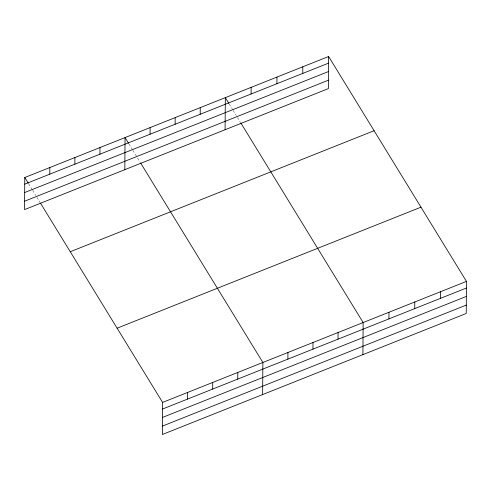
<?xml version="1.0" encoding="UTF-8"?>
<svg xmlns="http://www.w3.org/2000/svg" width="491" height="491" viewBox="0 0 491 491"><rect width="100%" height="100%" fill="white"/><g stroke="black" fill="none" stroke-linecap="round" stroke-linejoin="round"><path stroke-width="0.37" stroke-dasharray="2.46 1.84" d="M229.242 104.043L232.765 109.8M233.157 110.438L236.294 115.557M237.472 117.478L240.608 122.597M128.967 143.98L132.496 149.737M132.889 150.375L136.418 156.132M137.59 158.053L140.34 162.533M28.693 183.91L32.222 189.673M32.615 190.312L35.751 195.43M36.929 197.351L40.066 202.464"/><path stroke-width="0.74" d="M24.777 177.515L24.55 209.602L328.405 88.589L328.626 56.502L24.777 177.515L28.3 183.272M49.794 174.164L49.843 167.529M74.865 164.178L74.908 157.55M99.931 154.199L99.98 147.564M124.824 169.671L125.045 137.578L128.574 143.341M150.068 134.227L150.117 127.599M40.458 203.108L162.595 402.411L162.374 434.498L466.223 313.485L466.45 281.398L328.626 56.502M175.134 124.248L175.183 117.613M187.617 399.06L187.66 392.426M200.205 114.262L200.248 107.627M212.683 389.075L212.732 382.446M225.093 129.734L225.32 97.648L228.849 103.405M237.754 379.089L237.797 372.46M251.097 93.99L251.147 87.361M262.642 394.568L262.869 362.475L140.727 163.172M276.93 83.703L276.973 77.075M287.892 359.124L287.935 352.489M302.757 73.417L302.8 66.788M312.957 349.138L313 342.509M338.023 339.158L338.072 332.524M362.917 354.631L363.137 322.538L241.001 123.235M388.921 318.886L388.964 312.251M414.748 308.6L414.797 301.971M440.574 298.313L440.623 291.685M24.728 184.15L328.583 63.13M24.667 192.546L328.522 71.533M24.611 201.206L328.461 80.186M70.256 251.73L374.111 130.716M117.116 328.197L420.971 207.177M162.595 402.411L466.45 281.398M162.552 409.04L466.401 288.027M162.49 417.442L466.346 296.429M162.429 426.096L466.284 305.083"/></g></svg>
